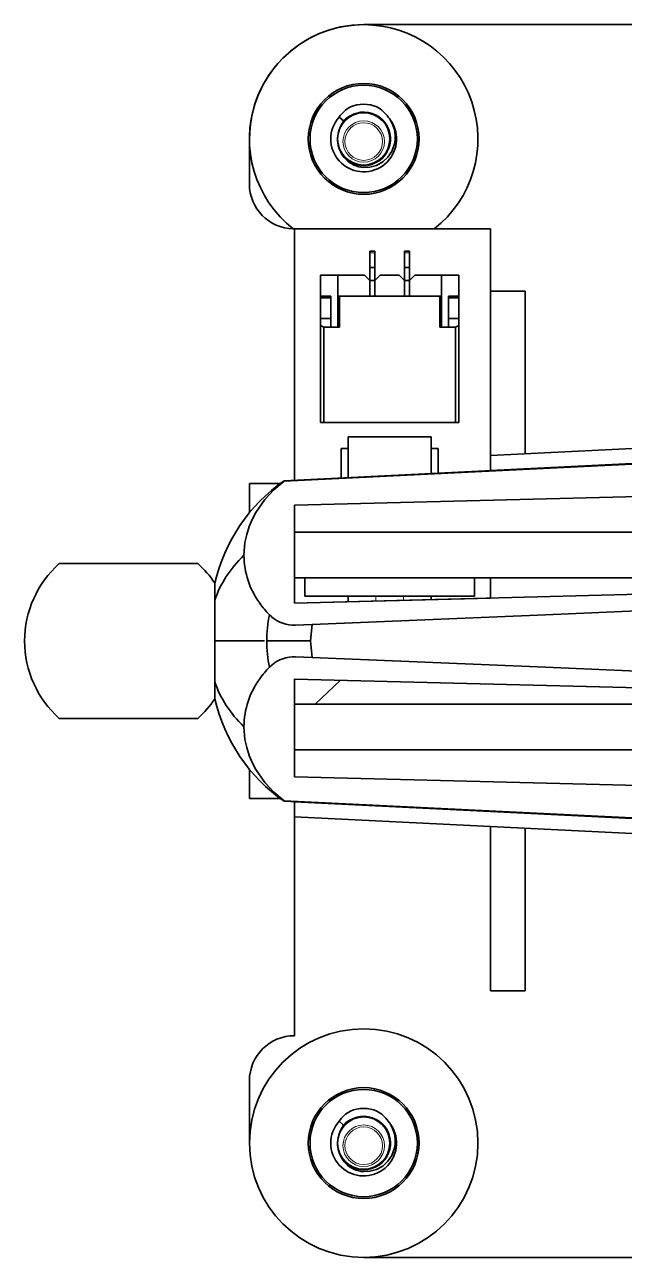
# Model space of a CAD drawing. Extents: x 383 to 866, y 155 to 681.
# Drawn here: x 382.97 to 400.29, y 402.13 to 437.73 of the extents above; entities that cross this region are included whole.
import ezdxf

# ---------------------------------------------------------------- set-up
doc = ezdxf.new("R2010")
doc.units = 0

msp = doc.modelspace()

# ---------------------------------------------------------------- linework, layer by layer
at = {"color": 7, "lineweight": 35}
for p, q in [((421.761, 437.732), (392.761, 437.732)), ((392.761, 437.732), (421.761, 437.732)), ((392.761, 402.132), (421.761, 402.132))]:
    msp.add_line(p, q, dxfattribs=at)
at = {"color": 7, "lineweight": 35, "ltscale": 0.004163}
for p, q in [((392.05, 435.061), (392.174, 434.951)), ((392.05, 406.061), (392.174, 405.951))]:
    msp.add_line(p, q, dxfattribs=at)
at = {"color": 7, "lineweight": 35, "ltscale": 0.0325}
for p, q in [((389.461, 434.432), (389.461, 433.132)), ((389.461, 433.132), (389.461, 434.432))]:
    msp.add_line(p, q, dxfattribs=at)
at = {"color": 7, "lineweight": 35, "ltscale": 0.100806}
msp.add_line((390.761, 431.832), (394.793, 431.832), dxfattribs=at)
at = {"color": 7, "lineweight": 35, "ltscale": 0.181382}
msp.add_line((390.761, 431.832), (390.761, 424.576), dxfattribs=at)
at = {"color": 7, "lineweight": 35, "ltscale": 0.04077}
msp.add_line((394.793, 431.832), (396.424, 431.832), dxfattribs=at)
at = {"color": 7, "lineweight": 35, "ltscale": 0.044976}
msp.add_line((396.424, 431.832), (396.424, 430.033), dxfattribs=at)
at = {"color": 7, "lineweight": 35, "ltscale": 0.00125}
for p, q in [((392.936, 431.144), (392.936, 431.194)), ((393.086, 431.144), (393.086, 431.194)), ((393.936, 431.144), (393.936, 431.194)), ((394.086, 431.144), (394.086, 431.194)), ((391.511, 429.894), (391.511, 429.844)), ((391.811, 429.844), (391.811, 429.894)), ((392.011, 429.894), (392.061, 429.894)), ((394.961, 429.894), (395.011, 429.894)), ((395.211, 429.844), (395.211, 429.894)), ((395.511, 429.894), (395.511, 429.844))]:
    msp.add_line(p, q, dxfattribs=at)
at = {"color": 7, "lineweight": 35, "ltscale": 0.00375}
for p, q in [((392.936, 431.194), (393.086, 431.194)), ((393.936, 431.194), (394.086, 431.194)), ((392.936, 430.718), (393.086, 430.718)), ((393.936, 430.718), (394.086, 430.718)), ((393.086, 430.344), (392.936, 430.344)), ((394.086, 430.344), (393.936, 430.344)), ((392.936, 429.894), (393.086, 429.894)), ((393.936, 429.894), (394.086, 429.894))]:
    msp.add_line(p, q, dxfattribs=at)
at = {"color": 7, "lineweight": 35, "ltscale": 0.010643}
for p, q in [((392.936, 431.144), (392.936, 430.718)), ((393.086, 431.144), (393.086, 430.718)), ((393.936, 431.144), (393.936, 430.718)), ((394.086, 431.144), (394.086, 430.718))]:
    msp.add_line(p, q, dxfattribs=at)
at = {"color": 7, "lineweight": 13, "ltscale": 0.00375}
for p, q in [((392.936, 431.144), (393.086, 431.144)), ((393.936, 431.144), (394.086, 431.144))]:
    msp.add_line(p, q, dxfattribs=at)
at = {"color": 7, "lineweight": 35, "ltscale": 0.015}
for p, q in [((391.511, 430.494), (391.511, 429.894)), ((392.011, 430.494), (392.011, 429.894)), ((395.011, 429.894), (395.011, 430.494)), ((395.511, 430.494), (395.511, 429.894)), ((391.511, 429.844), (391.511, 429.244)), ((391.811, 429.244), (391.811, 429.844)), ((395.211, 429.244), (395.211, 429.844)), ((395.511, 429.844), (395.511, 429.244))]:
    msp.add_line(p, q, dxfattribs=at)
at = {"color": 7, "lineweight": 35, "ltscale": 0.0125}
for p, q in [((392.011, 430.494), (391.511, 430.494)), ((395.011, 430.494), (395.511, 430.494))]:
    msp.add_line(p, q, dxfattribs=at)
at = {"color": 7, "lineweight": 35, "ltscale": 0.019376}
msp.add_line((392.011, 430.494), (392.786, 430.494), dxfattribs=at)
at = {"color": 7, "lineweight": 35, "ltscale": 0.005303}
for p, q in [((392.786, 430.494), (392.936, 430.344)), ((393.086, 430.344), (393.236, 430.494)), ((393.786, 430.494), (393.936, 430.344)), ((394.086, 430.344), (394.236, 430.494))]:
    msp.add_line(p, q, dxfattribs=at)
at = {"color": 7, "lineweight": 35, "ltscale": 0.009357}
for p, q in [((392.936, 430.718), (392.936, 430.344)), ((393.086, 430.718), (393.086, 430.344)), ((393.936, 430.718), (393.936, 430.344)), ((394.086, 430.718), (394.086, 430.344))]:
    msp.add_line(p, q, dxfattribs=at)
at = {"color": 7, "lineweight": 35, "ltscale": 0.01375}
msp.add_line((393.236, 430.494), (393.786, 430.494), dxfattribs=at)
at = {"color": 7, "lineweight": 35, "ltscale": 0.019375}
msp.add_line((394.236, 430.494), (395.011, 430.494), dxfattribs=at)
at = {"color": 7, "lineweight": 35, "ltscale": 0.01125}
for p, q in [((392.936, 430.344), (392.936, 429.894)), ((392.936, 430.344), (392.936, 429.894)), ((393.086, 429.894), (393.086, 430.344)), ((393.086, 429.894), (393.086, 430.344)), ((393.936, 430.344), (393.936, 429.894)), ((393.936, 430.344), (393.936, 429.894)), ((394.086, 429.894), (394.086, 430.344)), ((394.086, 429.894), (394.086, 430.344))]:
    msp.add_line(p, q, dxfattribs=at)
at = {"color": 7, "lineweight": 35, "ltscale": 0.0075}
for p, q in [((391.811, 429.894), (391.511, 429.894)), ((391.811, 429.844), (391.511, 429.844)), ((395.211, 429.894), (395.511, 429.894)), ((395.211, 429.844), (395.511, 429.844)), ((391.811, 429.244), (391.511, 429.244)), ((395.211, 429.244), (395.511, 429.244))]:
    msp.add_line(p, q, dxfattribs=at)
at = {"color": 7, "lineweight": 35, "ltscale": 0.0225}
for p, q in [((392.011, 428.994), (392.011, 429.894)), ((392.061, 429.894), (392.061, 428.994)), ((394.961, 428.994), (394.961, 429.894)), ((395.011, 429.894), (395.011, 428.994))]:
    msp.add_line(p, q, dxfattribs=at)
at = {"color": 7, "lineweight": 35, "ltscale": 0.0725}
msp.add_line((394.961, 429.894), (392.061, 429.894), dxfattribs=at)
at = {"color": 7, "lineweight": 35, "ltscale": 0.118626}
msp.add_line((396.424, 430.033), (396.424, 425.288), dxfattribs=at)
at = {"color": 7, "lineweight": 35, "ltscale": 0.025}
for p, q in [((396.424, 430.033), (397.424, 430.033)), ((396.424, 409.831), (397.424, 409.831))]:
    msp.add_line(p, q, dxfattribs=at)
at = {"color": 7, "lineweight": 35, "ltscale": 0.117391}
msp.add_line((397.424, 430.033), (397.424, 425.337), dxfattribs=at)
at = {"color": 7, "lineweight": 35, "ltscale": 0.005}
for p, q in [((391.511, 429.044), (391.511, 429.244)), ((391.811, 428.994), (391.611, 428.994)), ((395.211, 428.994), (395.411, 428.994)), ((395.511, 429.044), (395.511, 429.244)), ((392.111, 425.49), (392.311, 425.49)), ((394.711, 425.49), (394.911, 425.49))]:
    msp.add_line(p, q, dxfattribs=at)
at = {"color": 7, "lineweight": 35, "ltscale": 0.07}
for p, q in [((391.511, 426.244), (391.511, 429.044)), ((395.511, 429.044), (395.511, 426.244))]:
    msp.add_line(p, q, dxfattribs=at)
at = {"color": 7, "lineweight": 35, "ltscale": 0.002795}
msp.add_line((391.511, 429.044), (391.611, 428.994), dxfattribs=at)
at = {"color": 7, "lineweight": 35, "ltscale": 0.06875}
for p, q in [((391.611, 428.994), (391.611, 426.244)), ((395.411, 426.244), (395.411, 428.994))]:
    msp.add_line(p, q, dxfattribs=at)
at = {"color": 7, "lineweight": 35, "ltscale": 0.00625}
for p, q in [((391.811, 429.244), (391.811, 428.994)), ((392.061, 428.994), (391.811, 428.994)), ((394.961, 428.994), (395.211, 428.994)), ((395.211, 429.244), (395.211, 428.994))]:
    msp.add_line(p, q, dxfattribs=at)
at = {"color": 7, "lineweight": 35, "ltscale": 0.002794}
msp.add_line((395.411, 428.994), (395.511, 429.044), dxfattribs=at)
at = {"color": 7, "lineweight": 35, "ltscale": 0.0025}
msp.add_line((391.611, 426.244), (391.511, 426.244), dxfattribs=at)
at = {"color": 7, "lineweight": 35, "ltscale": 0.095}
msp.add_line((395.411, 426.244), (391.611, 426.244), dxfattribs=at)
at = {"color": 7, "lineweight": 35, "ltscale": 0.002499}
msp.add_line((395.511, 426.244), (395.411, 426.244), dxfattribs=at)
at = {"color": 7, "lineweight": 35, "ltscale": 0.06}
msp.add_line((394.711, 425.83), (392.311, 425.83), dxfattribs=at)
at = {"color": 7, "lineweight": 35, "ltscale": 0.029427}
msp.add_line((392.311, 424.652), (392.311, 425.83), dxfattribs=at)
at = {"color": 7, "lineweight": 35, "ltscale": 0.02648}
msp.add_line((394.711, 424.77), (394.711, 425.83), dxfattribs=at)
at = {"color": 7, "lineweight": 35, "ltscale": 0.270004}
msp.add_line((407.211, 425.821), (396.424, 425.288), dxfattribs=at)
at = {"color": 7, "lineweight": 35, "ltscale": 0.021173}
msp.add_line((392.111, 424.643), (392.111, 425.49), dxfattribs=at)
at = {"color": 7, "lineweight": 35, "ltscale": 0.017735}
msp.add_line((394.911, 424.78), (394.911, 425.49), dxfattribs=at)
at = {"color": 7, "lineweight": 35, "ltscale": 0.419255}
msp.add_line((390.461, 424.562), (407.211, 425.384), dxfattribs=at)
at = {"color": 7, "lineweight": 35, "ltscale": 0.419256}
msp.add_line((390.461, 424.545), (407.211, 425.368), dxfattribs=at)
at = {"color": 7, "lineweight": 35, "ltscale": 0.27}
msp.add_line((396.424, 424.859), (407.211, 425.389), dxfattribs=at)
at = {"color": 7, "lineweight": 35, "ltscale": 0.01071}
msp.add_line((396.424, 424.859), (396.424, 425.288), dxfattribs=at)
at = {"color": 7, "lineweight": 35, "ltscale": 0.02212}
msp.add_line((390.352, 424.483), (389.467, 424.483), dxfattribs=at)
at = {"color": 7, "lineweight": 35, "ltscale": 0.021046}
msp.add_line((389.467, 424.483), (389.467, 423.641), dxfattribs=at)
at = {"color": 7, "lineweight": 35, "ltscale": 0.000422668}
for p, q in [((390.461, 424.545), (390.461, 424.562)), ((390.461, 415.319), (390.461, 415.302))]:
    msp.add_line(p, q, dxfattribs=at)
at = {"color": 7, "lineweight": 35, "ltscale": 0.356364}
msp.add_line((405.011, 424.218), (390.761, 423.858), dxfattribs=at)
at = {"color": 7, "lineweight": 35, "ltscale": 0.035355}
for p, q in [((390.761, 422.443), (390.761, 423.858)), ((390.761, 422.443), (390.761, 421.029)), ((390.761, 417.42), (390.761, 418.834)), ((390.761, 417.42), (390.761, 416.006))]:
    msp.add_line(p, q, dxfattribs=at)
at = {"color": 7, "lineweight": 35, "ltscale": 0.35625}
msp.add_line((390.761, 423.076), (405.011, 423.076), dxfattribs=at)
at = {"color": 7, "lineweight": 35, "ltscale": 0.093878}
msp.add_line((387.724, 422.168), (383.969, 422.168), dxfattribs=at)
at = {"color": 7, "lineweight": 35, "ltscale": 0.09388}
for p, q in [((387.969, 422.168), (384.213, 422.168)), ((387.969, 417.696), (384.213, 417.696))]:
    msp.add_line(p, q, dxfattribs=at)
at = {"color": 7, "lineweight": 35, "ltscale": 0.012228}
for p, q in [((388.461, 421.602), (388.461, 421.113)), ((388.461, 418.262), (388.461, 418.751))]:
    msp.add_line(p, q, dxfattribs=at)
at = {"color": 7, "lineweight": 35, "ltscale": 0.35}
for p, q in [((404.761, 421.76), (390.761, 421.76)), ((404.761, 418.103), (390.761, 418.103))]:
    msp.add_line(p, q, dxfattribs=at)
at = {"color": 7, "lineweight": 35, "ltscale": 0.013261}
for p, q in [((391.061, 421.76), (391.061, 421.23)), ((395.961, 421.76), (395.961, 421.23))]:
    msp.add_line(p, q, dxfattribs=at)
at = {"color": 7, "lineweight": 35, "ltscale": 0.014689}
msp.add_line((396.424, 421.173), (396.424, 421.76), dxfattribs=at)
at = {"color": 7, "lineweight": 35, "ltscale": 0.412715}
for p, q in [((407.264, 421.447), (390.761, 421.029)), ((407.264, 418.416), (390.761, 418.834)), ((407.264, 415.588), (390.761, 416.006))]:
    msp.add_line(p, q, dxfattribs=at)
at = {"color": 7, "lineweight": 35, "ltscale": 0.141621}
msp.add_line((396.424, 421.173), (390.761, 421.029), dxfattribs=at)
at = {"color": 7, "lineweight": 35, "ltscale": 0.1225}
msp.add_line((391.061, 421.23), (395.961, 421.23), dxfattribs=at)
at = {"color": 7, "lineweight": 35, "ltscale": 0.004031}
msp.add_line((392.311, 421.23), (392.311, 421.068), dxfattribs=at)
at = {"color": 7, "lineweight": 13, "ltscale": 0.003524}
msp.add_line((393.111, 421.23), (393.111, 421.089), dxfattribs=at)
at = {"color": 7, "lineweight": 13, "ltscale": 0.003018}
msp.add_line((393.911, 421.23), (393.911, 421.109), dxfattribs=at)
at = {"color": 7, "lineweight": 35, "ltscale": 0.002512}
msp.add_line((394.711, 421.23), (394.711, 421.129), dxfattribs=at)
at = {"color": 7, "lineweight": 35, "ltscale": 0.29736}
for p, q in [((398.011, 420.689), (409.895, 421.183)), ((398.011, 419.174), (409.895, 418.681))]:
    msp.add_line(p, q, dxfattribs=at)
at = {"color": 7, "lineweight": 35, "ltscale": 0.029522}
for q in [(388.461, 421.113), (388.461, 418.751)]:
    msp.add_line((388.461, 419.932), q, dxfattribs=at)
at = {"color": 7, "lineweight": 35, "ltscale": 0.002309}
for p, q in [((390.105, 420.625), (390.039, 420.689)), ((390.105, 419.238), (390.039, 419.174))]:
    msp.add_line(p, q, dxfattribs=at)
at = {"color": 7, "lineweight": 35, "ltscale": 0.168662}
for p, q in [((391.27, 420.409), (398.011, 420.689)), ((391.27, 419.454), (398.011, 419.174))]:
    msp.add_line(p, q, dxfattribs=at)
at = {"color": 7, "lineweight": 35, "ltscale": 0.01196}
for p, q in [((390.792, 420.389), (391.27, 420.409)), ((390.792, 419.474), (391.27, 419.454))]:
    msp.add_line(p, q, dxfattribs=at)
at = {"color": 7, "lineweight": 35, "ltscale": 0.011993}
for p in [(391.27, 420.409), (391.27, 419.454)]:
    msp.add_line(p, (391.223, 419.932), dxfattribs=at)
at = {"color": 7, "lineweight": 35, "ltscale": 0.035636}
msp.add_line((388.471, 419.932), (389.896, 419.932), dxfattribs=at)
at = {"color": 7, "lineweight": 35, "ltscale": 0.000149536}
msp.add_line((389.967, 419.932), (389.961, 419.932), dxfattribs=at)
at = {"color": 7, "lineweight": 35, "ltscale": 0.031389}
msp.add_line((391.223, 419.932), (389.967, 419.932), dxfattribs=at)
at = {"color": 7, "lineweight": 35, "ltscale": 0.000984728}
msp.add_line((390.795, 418.833), (390.761, 418.813), dxfattribs=at)
at = {"color": 7, "lineweight": 35, "ltscale": 0.02515}
msp.add_line((392.087, 418.801), (391.362, 418.104), dxfattribs=at)
at = {"color": 7, "lineweight": 35, "ltscale": 0.00612}
msp.add_line((384.213, 417.696), (383.969, 417.696), dxfattribs=at)
at = {"color": 7, "lineweight": 35, "ltscale": 0.3625}
msp.add_line((390.761, 416.787), (405.261, 416.787), dxfattribs=at)
at = {"color": 7, "lineweight": 35, "ltscale": 0.021045}
msp.add_line((389.467, 416.222), (389.467, 415.38), dxfattribs=at)
at = {"color": 7, "lineweight": 35, "ltscale": 0.022119}
msp.add_line((389.467, 415.38), (390.352, 415.38), dxfattribs=at)
at = {"color": 7, "lineweight": 35, "ltscale": 0.42059}
msp.add_line((390.461, 415.319), (407.264, 414.493), dxfattribs=at)
at = {"color": 7, "lineweight": 35, "ltscale": 0.494345}
msp.add_line((390.461, 415.302), (410.211, 414.332), dxfattribs=at)
at = {"color": 7, "lineweight": 35, "ltscale": 0.010666}
msp.add_line((390.761, 415.283), (390.761, 414.856), dxfattribs=at)
at = {"color": 7, "lineweight": 35, "ltscale": 0.413055}
msp.add_line((390.761, 415.283), (407.263, 414.471), dxfattribs=at)
at = {"color": 7, "lineweight": 35, "ltscale": 0.413087}
msp.add_line((407.264, 414.04), (390.761, 414.856), dxfattribs=at)
at = {"color": 7, "lineweight": 35, "ltscale": 0.158107}
msp.add_line((390.761, 414.856), (390.761, 408.532), dxfattribs=at)
at = {"color": 7, "lineweight": 35, "ltscale": 0.118631}
msp.add_line((396.424, 409.831), (396.424, 414.576), dxfattribs=at)
at = {"color": 7, "lineweight": 35, "ltscale": 0.117395}
msp.add_line((397.424, 409.831), (397.424, 414.526), dxfattribs=at)
at = {"color": 7, "lineweight": 35, "ltscale": 0.045}
msp.add_line((389.461, 407.232), (389.461, 405.432), dxfattribs=at)
msp.add_line((389.461, 407.232), (389.461, 405.432), dxfattribs=at)
at = {"color": 7, "lineweight": 35}
for points in [[(392.174, 434.951), (392.14, 434.878), (392.084, 434.772), (392.021, 434.582)], [(393.584, 434.881), (393.647, 434.702), (393.67, 434.55), (393.669, 434.409), (393.651, 434.289), (393.571, 434.07), (393.46, 433.907), (393.31, 433.767), (393.129, 433.667), (392.941, 433.616), (392.761, 433.608)], [(390.461, 424.545), (390.168, 424.295), (389.909, 424.016), (389.648, 423.643), (389.542, 423.443), (389.455, 423.235), (389.383, 423.008), (389.333, 422.775), (389.304, 422.407)], [(390.461, 415.319), (390.168, 415.568), (389.909, 415.847), (389.648, 416.22), (389.542, 416.42), (389.455, 416.628), (389.383, 416.856), (389.333, 417.088), (389.304, 417.457)], [(392.174, 405.951), (392.14, 405.878), (392.084, 405.772), (392.021, 405.582)], [(393.584, 405.881), (393.647, 405.702), (393.67, 405.55), (393.669, 405.409), (393.651, 405.289), (393.571, 405.07), (393.46, 404.907), (393.31, 404.767), (393.129, 404.667), (392.941, 404.616), (392.761, 404.608)]]:
    msp.add_lwpolyline(points, dxfattribs=at)
for centre, radius in [((392.761, 434.432), 1.6), ((392.761, 434.432), 1.55), ((392.761, 434.432), 0.755), ((392.761, 405.432), 3.3), ((392.761, 405.432), 1.6), ((392.761, 405.432), 1.55), ((392.761, 405.432), 0.755)]:
    msp.add_circle(centre, radius, dxfattribs=at)
at = {"color": 7, "lineweight": 13}
for centre, radius in [((392.761, 434.356), 0.599), ((392.761, 434.356), 0.543), ((392.761, 405.356), 0.599), ((392.761, 405.356), 0.543)]:
    msp.add_circle(centre, radius, dxfattribs=at)
at = {"color": 7, "lineweight": 35}
for centre, radius, start, end in [((392.761, 434.432), 3.3, 308.0122, 231.9878), ((392.761, 434.432), 3.3, 90, 180), ((392.761, 434.432), 1, 67.4998, 112.5002), ((392.761, 434.432), 0.95, 138.4798, 28.6479), ((392.843, 434.505), 0.969, 118.6656, 144.9676), ((392.679, 434.505), 0.969, 35.0324, 61.3344), ((392.732, 434.479), 0.942, 25.2993, 38.2153), ((392.761, 434.432), 0.95, 28.6479, 41.5202), ((392.816, 434.419), 0.811, 168.3752, 205.995), ((392.835, 434.429), 0.833, 206.0521, 224.5425), ((392.812, 434.408), 0.802, 224.6504, 266.3628), ((390.761, 433.132), 1.3, 180, 268.579), ((390.761, 433.132), 1.3, 268.5793, 270), ((393.33, 420.467), 5, 125.0238, 166.8844), ((391.678, 422.419), 2.374, 180.3022, 216.0342), ((385.969, 419.932), 3, 131.8103, 180), ((385.969, 419.932), 3, 33.8256, 48.1897), ((392.068, 422.694), 2.852, 215.9011, 224.6632), ((393.846, 419.909), 3.886, 168.4106, 179.6594), ((390.751, 421.388), 1, 229.7673, 272.3784), ((385.969, 419.932), 3, 180, 228.1897), ((393.846, 419.955), 3.886, 180.3406, 191.5894), ((390.751, 418.475), 1, 87.6216, 130.2327), ((392.068, 417.169), 2.852, 135.3368, 144.0989), ((391.678, 417.444), 2.374, 143.9658, 179.6978), ((385.969, 419.932), 3, 311.8103, 326.1744), ((393.33, 419.396), 5, 193.1156, 234.9762), ((390.761, 407.232), 1.3, 90, 180), ((390.761, 407.232), 1.3, 90, 180), ((392.843, 405.505), 0.969, 118.6656, 144.9676), ((392.761, 405.432), 1, 67.4998, 112.5002), ((392.679, 405.505), 0.969, 35.0324, 61.3344), ((392.761, 405.432), 0.95, 138.4798, 28.6479), ((392.732, 405.479), 0.942, 25.2993, 38.2153), ((392.761, 405.432), 0.95, 28.6479, 41.5202), ((392.816, 405.419), 0.811, 168.3752, 205.995), ((392.835, 405.429), 0.833, 206.0521, 224.5425), ((392.812, 405.408), 0.802, 224.6504, 266.3628)]:
    msp.add_arc(centre, radius, start, end, dxfattribs=at)
at = {"color": 7, "lineweight": 13}
for centre in [(392.761, 434.432), (392.761, 405.432)]:
    msp.add_arc(centre, 0.783, 228.4757, 138.4835, dxfattribs=at)
at = {"color": 7, "lineweight": 35}
for centre, major_axis, start_param, end_param in [((393.322, 420.313), (4.992, 0.005), 2.505627, 2.911756), ((393.322, 419.55), (4.992, -0.005), 3.371429, 3.777558)]:
    msp.add_ellipse(centre, major_axis=major_axis, ratio=0.707473, start_param=start_param, end_param=end_param, dxfattribs=at)

doc.saveas('drawing.dxf')
